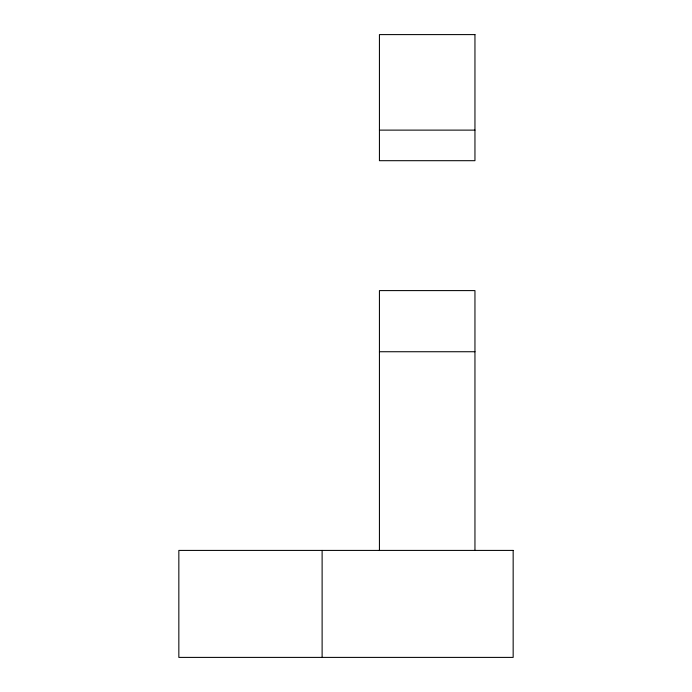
<?xml version="1.0" encoding="UTF-8"?>
<svg xmlns="http://www.w3.org/2000/svg" width="692" height="692" viewBox="0 0 692 692"><rect width="100%" height="100%" fill="white"/><g stroke="black" fill="none" stroke-linecap="round" stroke-linejoin="round"><path stroke-width="1.04" d="M379.432 130.122L474.954 130.122M379.432 351.735L474.954 351.735M474.954 550.417L474.954 290.597L379.432 290.597L379.432 550.417M322.117 550.417L322.117 657.4M474.954 34.6L379.432 34.6L379.432 160.691L474.954 160.691L474.954 34.6M513.161 550.417L178.839 550.417L178.839 657.4L513.161 657.4L513.161 550.417"/></g></svg>
